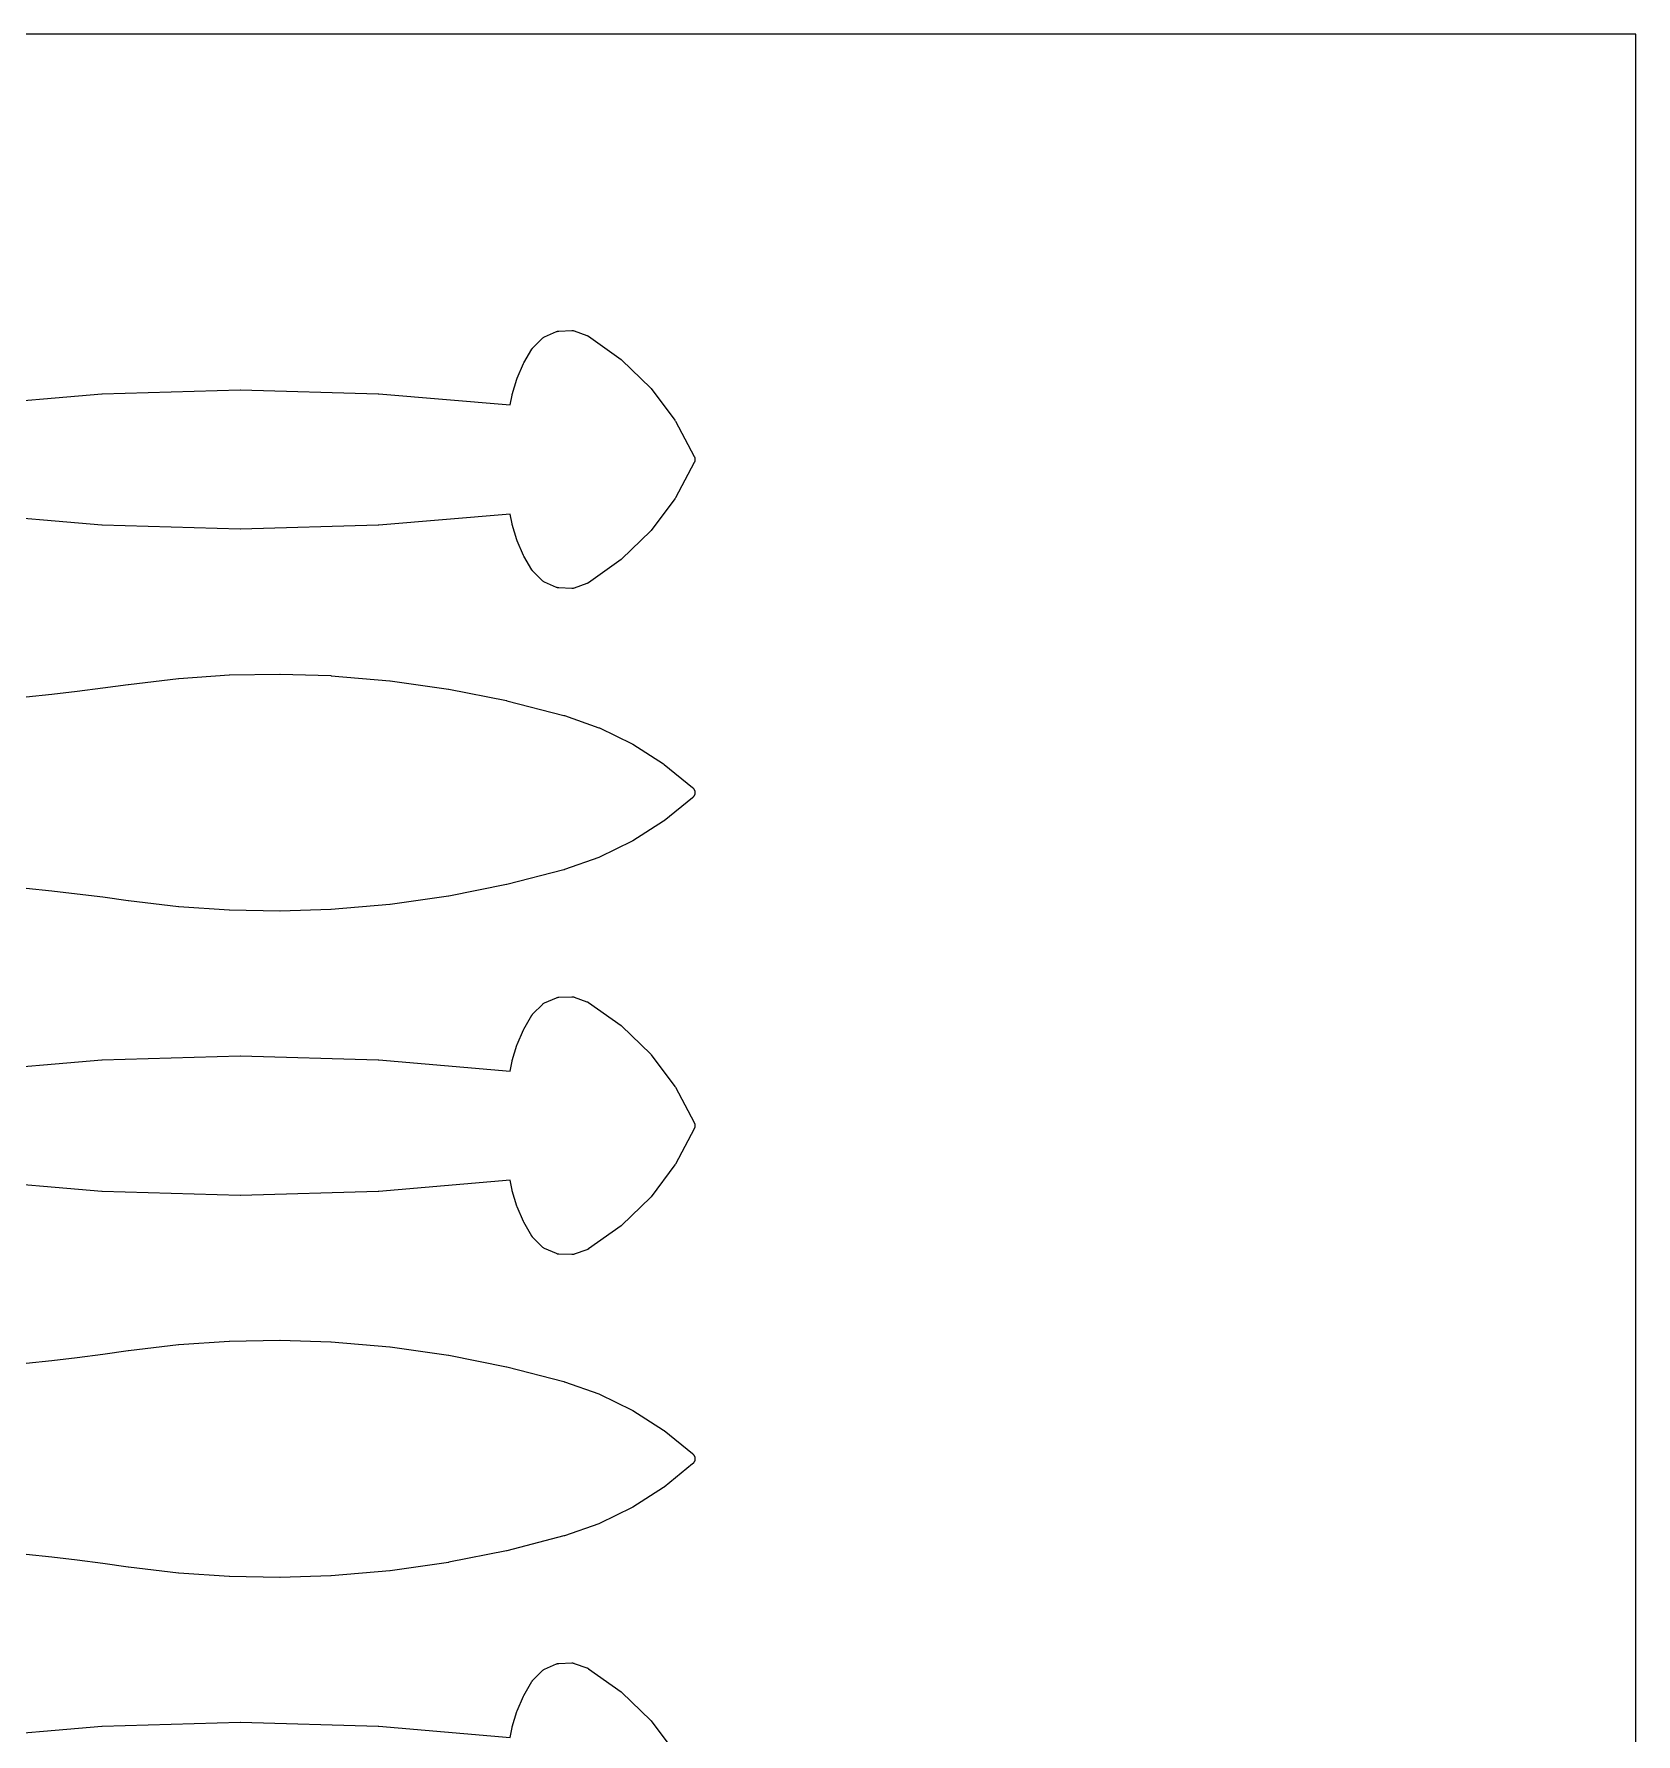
# Model space of a CAD drawing. Header units: metres. Extents: x 0 to 3000, y 0 to 1200.
# Drawn here: x 2519 to 3000, y 690 to 1200 of the extents above; entities that cross this region are included whole.
import ezdxf

# ---------------------------------------------------------------- set-up
doc = ezdxf.new("R2010")
doc.units = ezdxf.units.M

msp = doc.modelspace()

# ---------------------------------------------------------------- linework, layer by layer
at = {"color": 7}
msp.add_lwpolyline([(0, 0), (3000, 0), (3000, 1200), (0, 1200), (0, 0)], close=True, dxfattribs=at)
at = {"color": 1}
for points in [[(2499.64, 1088.61), (2539.44, 1092.01), (2539.55, 1092.02), (2580.94, 1093.19), (2581.05, 1093.19), (2622.44, 1092.02), (2622.56, 1092.01), (2662.03, 1088.64), (2662.57, 1091.59), (2662.62, 1091.82), (2664.03, 1096.42), (2664.11, 1096.63), (2666.03, 1101.04), (2666.13, 1101.25), (2668.56, 1105.41), (2668.59, 1105.46), (2668.62, 1105.51), (2668.64, 1105.54), (2668.67, 1105.58), (2668.7, 1105.62), (2668.73, 1105.66), (2668.76, 1105.7), (2668.79, 1105.73), (2668.83, 1105.77), (2668.87, 1105.81), (2671.7, 1108.68), (2671.84, 1108.81), (2671.99, 1108.93), (2672.15, 1109.03), (2672.32, 1109.11), (2675.9, 1110.67), (2676.08, 1110.73), (2676.26, 1110.78), (2676.44, 1110.82), (2676.63, 1110.83), (2680.53, 1110.98), (2680.72, 1110.97), (2680.91, 1110.95), (2681.09, 1110.92), (2681.28, 1110.86), (2685.07, 1109.5), (2685.14, 1109.47), (2685.21, 1109.44), (2685.23, 1109.43), (2685.25, 1109.42), (2685.32, 1109.38), (2685.39, 1109.35), (2685.41, 1109.34), (2685.43, 1109.33), (2685.49, 1109.29), (2685.55, 1109.25), (2695.33, 1102.32), (2695.46, 1102.22), (2695.57, 1102.12), (2704.11, 1093.81), (2704.22, 1093.7), (2704.32, 1093.58), (2711.47, 1084.05), (2711.56, 1083.92), (2711.64, 1083.79), (2717.26, 1073.2), (2717.3, 1073.12), (2717.34, 1073.03), (2717.34, 1073.03), (2717.34, 1073.02), (2717.37, 1072.93), (2717.4, 1072.85), (2717.4, 1072.84), (2717.41, 1072.84), (2717.43, 1072.75), (2717.45, 1072.66), (2717.45, 1072.65), (2717.45, 1072.65), (2717.47, 1072.56), (2717.48, 1072.46), (2717.48, 1072.46), (2717.48, 1072.45), (2717.49, 1072.36), (2717.49, 1072.27), (2717.49, 1072.26), (2717.49, 1072.26), (2717.49, 1072.16), (2717.48, 1072.07), (2717.48, 1072.07), (2717.48, 1072.06), (2717.47, 1071.97), (2717.45, 1071.88), (2717.45, 1071.87), (2717.45, 1071.87), (2717.43, 1071.78), (2717.41, 1071.69), (2717.4, 1071.68), (2717.4, 1071.68), (2717.37, 1071.59), (2717.34, 1071.5), (2717.34, 1071.5), (2717.34, 1071.49), (2717.3, 1071.41), (2717.26, 1071.32), (2711.64, 1060.74), (2711.56, 1060.6), (2711.47, 1060.48), (2704.32, 1050.95), (2704.22, 1050.83), (2704.11, 1050.71), (2695.57, 1042.4), (2695.46, 1042.3), (2695.33, 1042.2), (2685.55, 1035.28), (2685.49, 1035.24), (2685.43, 1035.2), (2685.41, 1035.19), (2685.39, 1035.17), (2685.32, 1035.14), (2685.25, 1035.1), (2685.23, 1035.09), (2685.21, 1035.08), (2685.14, 1035.06), (2685.07, 1035.03), (2681.28, 1033.66), (2681.09, 1033.61), (2680.91, 1033.57), (2680.72, 1033.55), (2680.53, 1033.55), (2676.63, 1033.69), (2676.44, 1033.71), (2676.26, 1033.74), (2676.08, 1033.79), (2675.9, 1033.86), (2672.32, 1035.41), (2672.15, 1035.5), (2671.99, 1035.6), (2671.84, 1035.71), (2671.7, 1035.84), (2668.87, 1038.71), (2668.83, 1038.75), (2668.79, 1038.79), (2668.76, 1038.83), (2668.73, 1038.86), (2668.7, 1038.9), (2668.67, 1038.95), (2668.64, 1038.98), (2668.62, 1039.02), (2668.59, 1039.07), (2668.56, 1039.11), (2666.13, 1043.28), (2666.03, 1043.49), (2664.11, 1047.89), (2664.03, 1048.11), (2662.62, 1052.71), (2662.57, 1052.93), (2662.03, 1055.89), (2622.56, 1052.51), (2622.44, 1052.51), (2581.05, 1051.33), (2580.94, 1051.33), (2539.55, 1052.51), (2539.44, 1052.51), (2499.64, 1055.91)], [(2516.74, 1001.02), (2524.41, 1001.82), (2532.07, 1002.71), (2539.72, 1003.69), (2547.38, 1004.75), (2547.4, 1004.75), (2547.42, 1004.76), (2562.46, 1006.55), (2562.56, 1006.56), (2577.67, 1007.59), (2577.77, 1007.59), (2592.91, 1007.86), (2593.01, 1007.86), (2608.15, 1007.37), (2608.21, 1007.37), (2608.26, 1007.36), (2625.88, 1005.85), (2625.99, 1005.84), (2643.49, 1003.35), (2643.6, 1003.33), (2660.94, 999.88), (2661.05, 999.85), (2678.17, 995.44), (2678.26, 995.41), (2678.34, 995.39), (2688.67, 991.75), (2688.88, 991.66), (2698.69, 986.88), (2698.89, 986.76), (2708.09, 980.88), (2708.28, 980.74), (2716.76, 973.81), (2716.76, 973.81), (2716.76, 973.81), (2716.83, 973.74), (2716.9, 973.68), (2716.9, 973.68), (2716.91, 973.67), (2716.97, 973.6), (2717.03, 973.53), (2717.04, 973.53), (2717.04, 973.53), (2717.09, 973.45), (2717.15, 973.38), (2717.15, 973.37), (2717.16, 973.37), (2717.2, 973.29), (2717.25, 973.21), (2717.25, 973.2), (2717.26, 973.2), (2717.3, 973.12), (2717.34, 973.03), (2717.34, 973.03), (2717.34, 973.02), (2717.37, 972.93), (2717.4, 972.85), (2717.4, 972.84), (2717.41, 972.84), (2717.43, 972.75), (2717.45, 972.66), (2717.45, 972.65), (2717.45, 972.65), (2717.47, 972.56), (2717.48, 972.46), (2717.48, 972.46), (2717.48, 972.45), (2717.49, 972.36), (2717.49, 972.27), (2717.49, 972.26), (2717.49, 972.26), (2717.49, 972.16), (2717.48, 972.07), (2717.48, 972.07), (2717.48, 972.06), (2717.47, 971.97), (2717.45, 971.88), (2717.45, 971.87), (2717.45, 971.87), (2717.43, 971.78), (2717.41, 971.69), (2717.4, 971.68), (2717.4, 971.68), (2717.37, 971.59), (2717.34, 971.5), (2717.34, 971.5), (2717.34, 971.49), (2717.3, 971.41), (2717.26, 971.32), (2717.25, 971.32), (2717.25, 971.32), (2717.2, 971.23), (2717.16, 971.15), (2717.15, 971.15), (2717.15, 971.15), (2717.09, 971.07), (2717.04, 971), (2717.04, 970.99), (2717.03, 970.99), (2716.97, 970.92), (2716.91, 970.85), (2716.9, 970.85), (2716.9, 970.84), (2716.83, 970.78), (2716.76, 970.72), (2716.76, 970.72), (2716.76, 970.71), (2708.28, 963.78), (2708.09, 963.65), (2698.89, 957.76), (2698.69, 957.65), (2688.88, 952.86), (2688.67, 952.77), (2678.34, 949.14), (2678.26, 949.11), (2678.17, 949.09), (2661.05, 944.67), (2660.94, 944.65), (2643.6, 941.19), (2643.49, 941.17), (2625.99, 938.68), (2625.88, 938.67), (2608.26, 937.16), (2608.21, 937.16), (2608.15, 937.15), (2593.01, 936.66), (2592.91, 936.66), (2577.77, 936.93), (2577.67, 936.94), (2562.56, 937.97), (2562.46, 937.98), (2547.42, 939.77), (2547.4, 939.77), (2547.38, 939.77), (2539.72, 940.84), (2532.07, 941.81), (2524.41, 942.7), (2516.74, 943.5)], [(2499.64, 888.61), (2539.44, 892.01), (2539.55, 892.02), (2580.94, 893.19), (2581.05, 893.19), (2622.44, 892.02), (2622.56, 892.01), (2662.03, 888.64), (2662.57, 891.59), (2662.62, 891.82), (2664.03, 896.42), (2664.11, 896.63), (2666.03, 901.04), (2666.13, 901.25), (2668.56, 905.41), (2668.59, 905.46), (2668.62, 905.51), (2668.64, 905.54), (2668.67, 905.58), (2668.7, 905.62), (2668.73, 905.66), (2668.76, 905.7), (2668.79, 905.73), (2668.83, 905.77), (2668.87, 905.81), (2671.7, 908.68), (2671.84, 908.81), (2671.99, 908.93), (2672.15, 909.03), (2672.32, 909.11), (2675.9, 910.67), (2676.08, 910.73), (2676.26, 910.78), (2676.44, 910.82), (2676.63, 910.83), (2680.53, 910.98), (2680.72, 910.97), (2680.91, 910.95), (2681.09, 910.92), (2681.28, 910.86), (2685.07, 909.5), (2685.14, 909.47), (2685.21, 909.44), (2685.23, 909.43), (2685.25, 909.42), (2685.32, 909.38), (2685.39, 909.35), (2685.41, 909.34), (2685.43, 909.33), (2685.49, 909.29), (2685.55, 909.25), (2695.33, 902.32), (2695.46, 902.22), (2695.57, 902.12), (2704.11, 893.81), (2704.22, 893.7), (2704.32, 893.58), (2711.47, 884.05), (2711.56, 883.92), (2711.64, 883.79), (2717.26, 873.2), (2717.3, 873.12), (2717.34, 873.03), (2717.34, 873.03), (2717.34, 873.02), (2717.37, 872.93), (2717.4, 872.85), (2717.4, 872.84), (2717.41, 872.84), (2717.43, 872.75), (2717.45, 872.66), (2717.45, 872.65), (2717.45, 872.65), (2717.47, 872.56), (2717.48, 872.46), (2717.48, 872.46), (2717.48, 872.45), (2717.49, 872.36), (2717.49, 872.27), (2717.49, 872.26), (2717.49, 872.26), (2717.49, 872.16), (2717.48, 872.07), (2717.48, 872.07), (2717.48, 872.06), (2717.47, 871.97), (2717.45, 871.88), (2717.45, 871.87), (2717.45, 871.87), (2717.43, 871.78), (2717.41, 871.69), (2717.4, 871.68), (2717.4, 871.68), (2717.37, 871.59), (2717.34, 871.5), (2717.34, 871.5), (2717.34, 871.49), (2717.3, 871.41), (2717.26, 871.32), (2711.64, 860.74), (2711.56, 860.6), (2711.47, 860.48), (2704.32, 850.95), (2704.22, 850.83), (2704.11, 850.71), (2695.57, 842.4), (2695.46, 842.3), (2695.33, 842.2), (2685.55, 835.28), (2685.49, 835.24), (2685.43, 835.2), (2685.41, 835.19), (2685.39, 835.17), (2685.32, 835.14), (2685.25, 835.1), (2685.23, 835.09), (2685.21, 835.08), (2685.14, 835.06), (2685.07, 835.03), (2681.28, 833.66), (2681.09, 833.61), (2680.91, 833.57), (2680.72, 833.55), (2680.53, 833.55), (2676.63, 833.69), (2676.44, 833.71), (2676.26, 833.74), (2676.08, 833.79), (2675.9, 833.86), (2672.32, 835.41), (2672.15, 835.5), (2671.99, 835.6), (2671.84, 835.71), (2671.7, 835.84), (2668.87, 838.71), (2668.83, 838.75), (2668.79, 838.79), (2668.76, 838.83), (2668.73, 838.86), (2668.7, 838.9), (2668.67, 838.95), (2668.64, 838.98), (2668.62, 839.02), (2668.59, 839.07), (2668.56, 839.11), (2666.13, 843.28), (2666.03, 843.49), (2664.11, 847.89), (2664.03, 848.11), (2662.62, 852.71), (2662.57, 852.93), (2662.03, 855.89), (2622.56, 852.51), (2622.44, 852.51), (2581.05, 851.33), (2580.94, 851.33), (2539.55, 852.51), (2539.44, 852.51), (2499.64, 855.91)], [(2516.74, 801.02), (2524.41, 801.82), (2532.07, 802.71), (2539.72, 803.69), (2547.38, 804.75), (2547.4, 804.75), (2547.42, 804.76), (2562.46, 806.55), (2562.56, 806.56), (2577.67, 807.59), (2577.77, 807.59), (2592.91, 807.86), (2593.01, 807.86), (2608.15, 807.37), (2608.21, 807.37), (2608.26, 807.36), (2625.88, 805.85), (2625.99, 805.84), (2643.49, 803.35), (2643.6, 803.33), (2660.94, 799.88), (2661.05, 799.85), (2678.17, 795.44), (2678.26, 795.41), (2678.34, 795.39), (2688.67, 791.75), (2688.88, 791.66), (2698.69, 786.88), (2698.89, 786.76), (2708.09, 780.88), (2708.28, 780.74), (2716.76, 773.81), (2716.76, 773.81), (2716.76, 773.81), (2716.83, 773.74), (2716.9, 773.68), (2716.9, 773.68), (2716.91, 773.67), (2716.97, 773.6), (2717.03, 773.53), (2717.04, 773.53), (2717.04, 773.53), (2717.09, 773.45), (2717.15, 773.38), (2717.15, 773.37), (2717.16, 773.37), (2717.2, 773.29), (2717.25, 773.21), (2717.25, 773.2), (2717.26, 773.2), (2717.3, 773.12), (2717.34, 773.03), (2717.34, 773.03), (2717.34, 773.02), (2717.37, 772.93), (2717.4, 772.85), (2717.4, 772.84), (2717.41, 772.84), (2717.43, 772.75), (2717.45, 772.66), (2717.45, 772.65), (2717.45, 772.65), (2717.47, 772.56), (2717.48, 772.46), (2717.48, 772.46), (2717.48, 772.45), (2717.49, 772.36), (2717.49, 772.27), (2717.49, 772.26), (2717.49, 772.26), (2717.49, 772.16), (2717.48, 772.07), (2717.48, 772.07), (2717.48, 772.06), (2717.47, 771.97), (2717.45, 771.88), (2717.45, 771.87), (2717.45, 771.87), (2717.43, 771.78), (2717.41, 771.69), (2717.4, 771.68), (2717.4, 771.68), (2717.37, 771.59), (2717.34, 771.5), (2717.34, 771.5), (2717.34, 771.49), (2717.3, 771.41), (2717.26, 771.32), (2717.25, 771.32), (2717.25, 771.32), (2717.2, 771.23), (2717.16, 771.15), (2717.15, 771.15), (2717.15, 771.15), (2717.09, 771.07), (2717.04, 771), (2717.04, 770.99), (2717.03, 770.99), (2716.97, 770.92), (2716.91, 770.85), (2716.9, 770.85), (2716.9, 770.84), (2716.83, 770.78), (2716.76, 770.72), (2716.76, 770.72), (2716.76, 770.71), (2708.28, 763.78), (2708.09, 763.65), (2698.89, 757.76), (2698.69, 757.65), (2688.88, 752.86), (2688.67, 752.77), (2678.34, 749.14), (2678.26, 749.11), (2678.17, 749.09), (2661.05, 744.67), (2660.94, 744.65), (2643.6, 741.19), (2643.49, 741.17), (2625.99, 738.68), (2625.88, 738.67), (2608.26, 737.16), (2608.21, 737.16), (2608.15, 737.15), (2593.01, 736.66), (2592.91, 736.66), (2577.77, 736.93), (2577.67, 736.94), (2562.56, 737.97), (2562.46, 737.98), (2547.42, 739.77), (2547.4, 739.77), (2547.38, 739.77), (2539.72, 740.84), (2532.07, 741.81), (2524.41, 742.7), (2516.74, 743.5)], [(2499.64, 688.61), (2539.44, 692.01), (2539.55, 692.02), (2580.94, 693.19), (2581.05, 693.19), (2622.44, 692.02), (2622.56, 692.01), (2662.03, 688.64), (2662.57, 691.59), (2662.62, 691.82), (2664.03, 696.42), (2664.11, 696.63), (2666.03, 701.04), (2666.13, 701.25), (2668.56, 705.41), (2668.59, 705.46), (2668.62, 705.51), (2668.64, 705.54), (2668.67, 705.58), (2668.7, 705.62), (2668.73, 705.66), (2668.76, 705.7), (2668.79, 705.73), (2668.83, 705.77), (2668.87, 705.81), (2671.7, 708.68), (2671.84, 708.81), (2671.99, 708.93), (2672.15, 709.03), (2672.32, 709.11), (2675.9, 710.67), (2676.08, 710.73), (2676.26, 710.78), (2676.44, 710.82), (2676.63, 710.83), (2680.53, 710.98), (2680.72, 710.97), (2680.91, 710.95), (2681.09, 710.92), (2681.28, 710.86), (2685.07, 709.5), (2685.14, 709.47), (2685.21, 709.44), (2685.23, 709.43), (2685.25, 709.42), (2685.32, 709.38), (2685.39, 709.35), (2685.41, 709.34), (2685.43, 709.33), (2685.49, 709.29), (2685.55, 709.25), (2695.33, 702.32), (2695.46, 702.22), (2695.57, 702.12), (2704.11, 693.81), (2704.22, 693.7), (2704.32, 693.58), (2711.47, 684.05)]]:
    msp.add_lwpolyline(points, dxfattribs=at)

doc.saveas('drawing.dxf')
